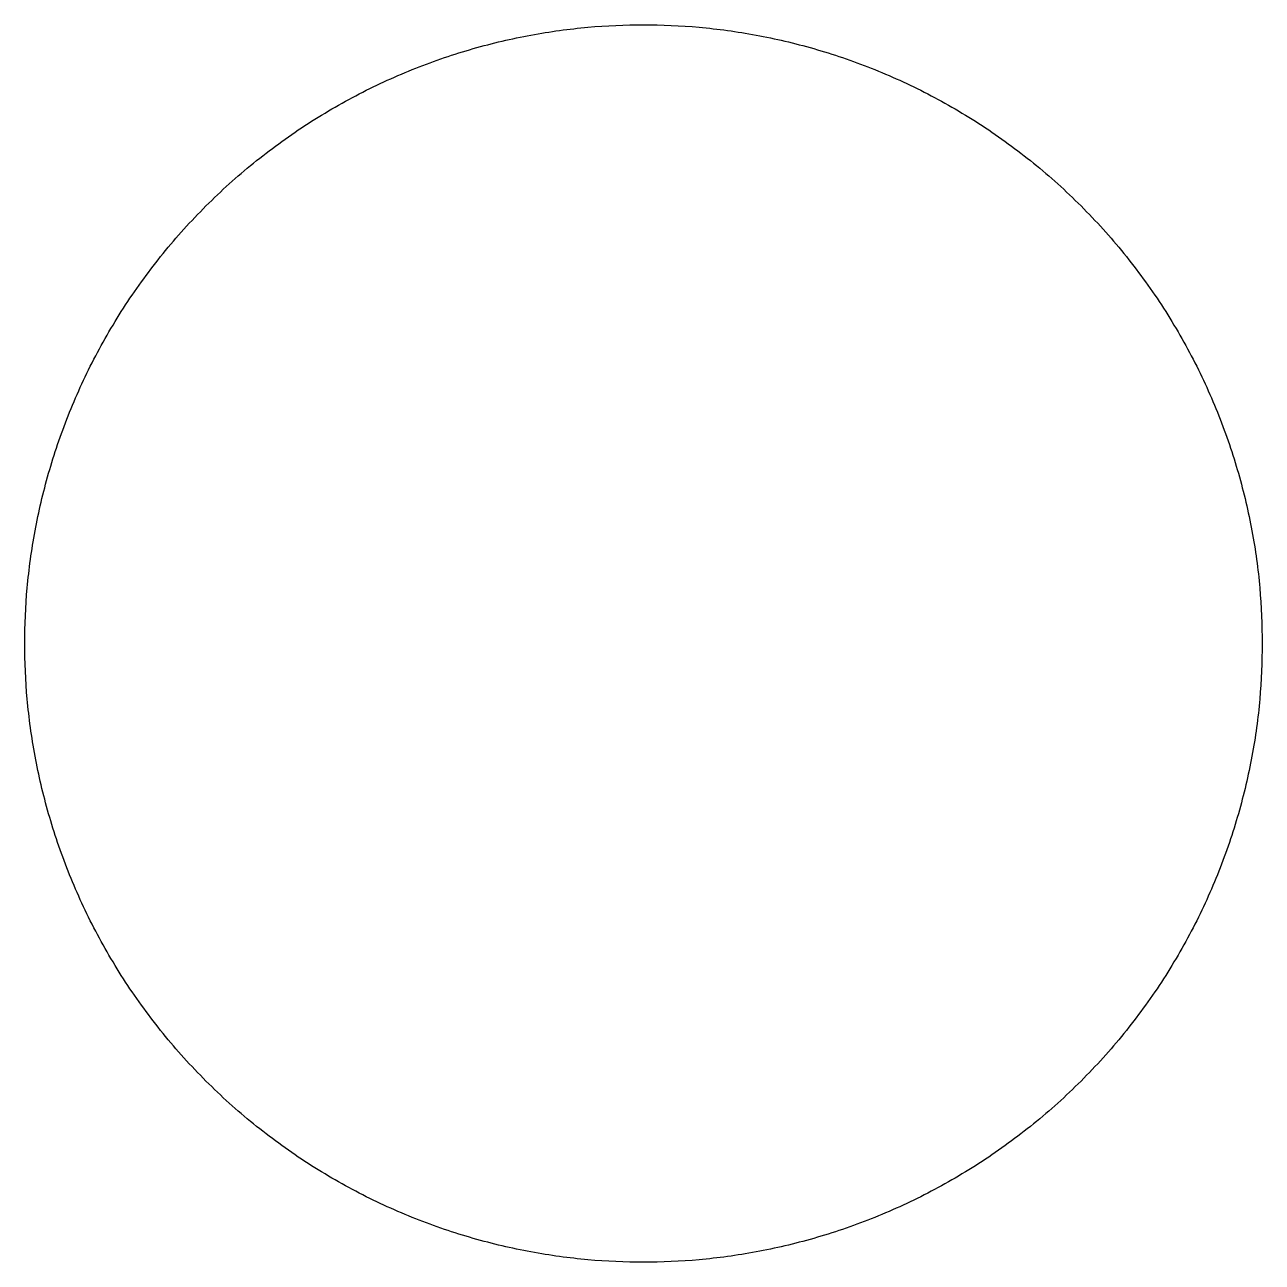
# Model space of a CAD drawing. Header units: inches. Extents: x 0 to 2, y 0 to 2.
import ezdxf

# ---------------------------------------------------------------- set-up
doc = ezdxf.new("R2010")
doc.units = ezdxf.units.IN

msp = doc.modelspace()

# ---------------------------------------------------------------- linework, layer by layer
at = {"color": 1}
msp.add_rational_spline([(2, 1), (2, 2), (1, 2), (0, 2), (0, 1), (0, 0), (1, 0), (2, 0), (2, 1)], [1, 0.707106781187, 1, 0.707106781187, 1, 0.707106781187, 1, 0.707106781187, 1], degree=2, knots=[0, 0, 0, 0.25, 0.25, 0.5, 0.5, 0.75, 0.75, 1, 1, 1], dxfattribs=at)

doc.saveas('drawing.dxf')
